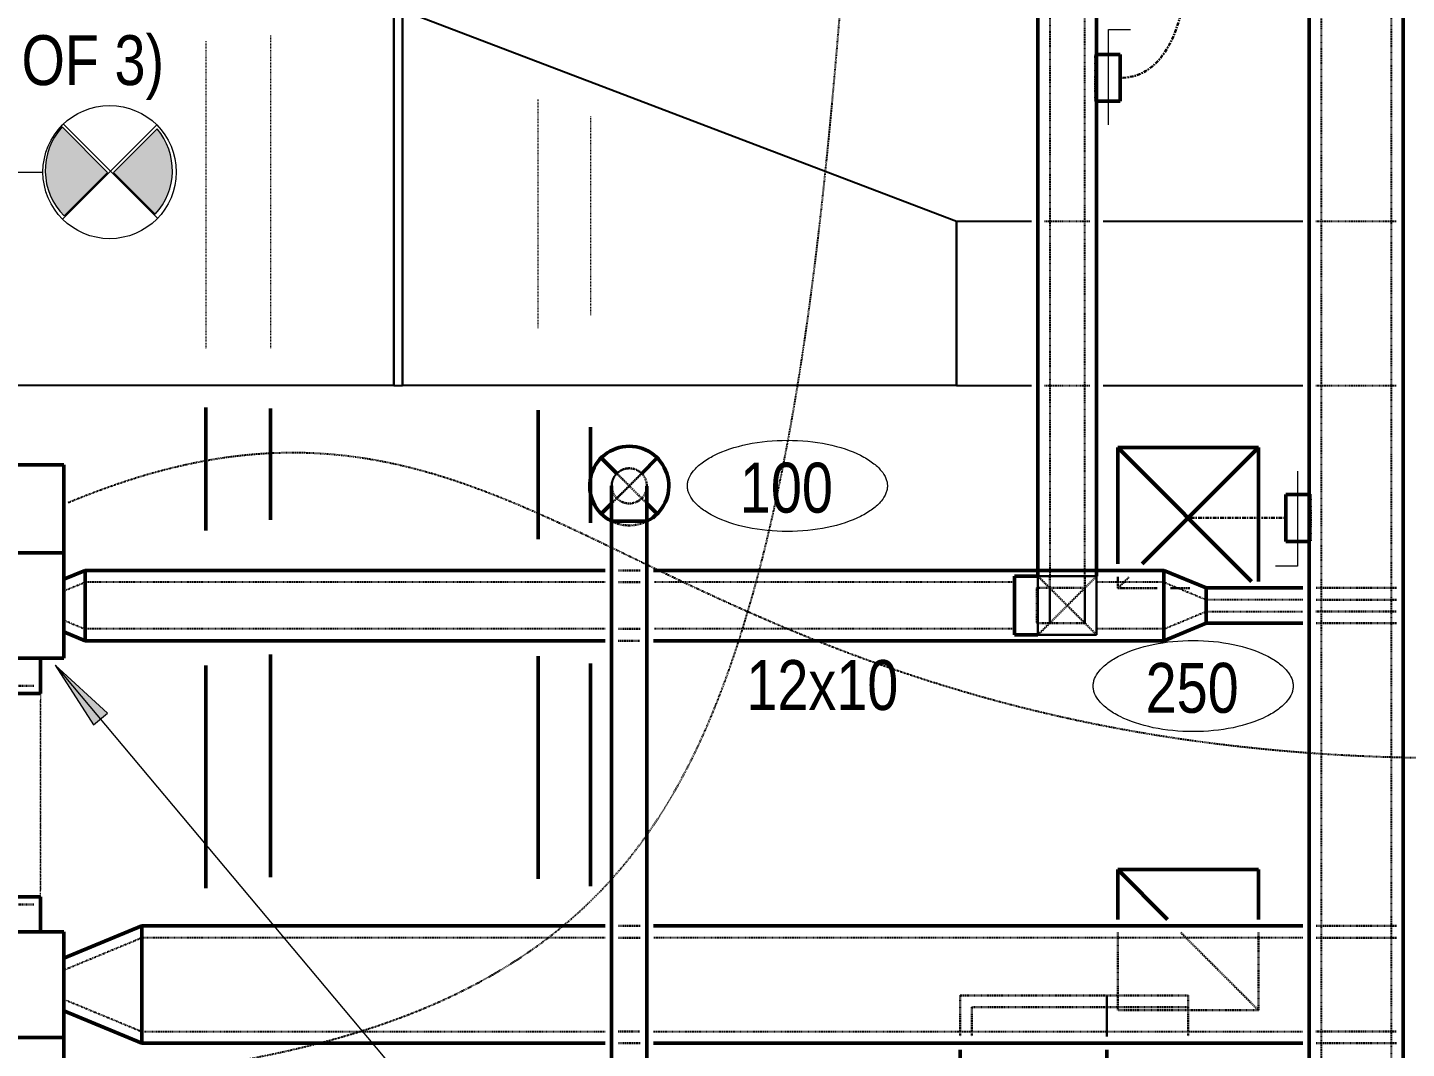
# Model space of a CAD drawing. Header units: inches. Extents: x 12453 to 15257, y -272 to 1517.
# Drawn here: x 13967.9 to 14203.1, y 492.3 to 666.5 of the extents above; entities that cross this region are included whole.
import ezdxf

# ---------------------------------------------------------------- set-up
doc = ezdxf.new("R2010")
doc.units = ezdxf.units.IN
doc.header["$MEASUREMENT"] = 0
for name, pattern in [('_ Hidden  _below_ behind_ beyond_', [0.09375, 0.0625, -0.03125]), ('Center', [1.2499999999999996, 0.2499999999999999, -0.1874999999999999, 0.625, -0.1874999999999999]), ('Dash', [0.25, 0.125, -0.125]), ('Hidden 1_16_', [0.09374999999999999, 0.06249999999999999, -0.03124999999999999]), ('Hidden 1_32_', [0.0625, 0.03125, -0.03125])]:
    doc.linetypes.add(name, pattern=pattern)
for name, color, linetype, lineweight in [('A-ANNO-NOTE', 131, 'Continuous', 20), ('A-DETL', 90, 'Continuous', 9), ('A-DETL-DEMO', 6, 'Continuous', 18), ('A-DETL-HDLN', 90, 'Dash', 9), ('G-ANNO-TEXT', 231, 'Continuous', 9), ('M-EQPM', 50, 'Continuous', 18), ('M-EQPM-HDLN', 50, 'Continuous', 18), ('M-EQPM-IDEN', 50, 'Continuous', 20), ('M-HVAC-CDFF', 50, 'Continuous', 50), ('M-HVAC-CDFF-IDEN', 2, 'Continuous', 20), ('M-HVAC-DUCT', 70, 'Continuous', 18), ('M-HVAC-DUCT-ANNO', 70, 'Continuous', 18), ('M-HVAC-DUCT-CNTR', 70, 'Continuous', 18), ('M-HVAC-DUCT-IDEN', 70, 'Continuous', 20)]:
    doc.layers.add(name, color=color, linetype=linetype, lineweight=lineweight)
doc.styles.add('Swis721 BT', font='swiss.ttf', dxfattribs={"width": 0.8, "height": 8.514637904468403})

# ---------------------------------------------------------------- blocks, each defined once
blk = doc.blocks.new('Rectangular Length Eccentric Transition - DTL - Standard-2772973-3RD FLOOR PLAN - NEW')
at = {"layer": 'M-HVAC-DUCT', "lineweight": 25}
for p, q in [((3.082584643272775e-13, -32.00000000000026), (3.082584643272775e-13, 31.99999999999969)), ((3.084199562408684e-13, 31.9999999999997), (1.500000000000309, 31.9999999999997)), ((1.500000000000309, 31.9999999999997), (1.500000000000309, -32.00000000000026)), ((1.499999999999978, 31.99999999999978), (95.96875000000021, -3.999999999999639)), ((1.500000000000383, -32.00000000000014), (1.499999999999978, 31.99999999999978)), ((95.9687500000003, -32.00000000000021), (95.9687500000003, -4.000000000000193)), ((95.9687500000003, -4.00000000000019), (96.00000000000028, -4.00000000000019)), ((95.9687500000002, -3.999999999999644), (95.96875000000038, -31.99999999999968)), ((96.00000000000028, -4.00000000000019), (96.00000000000028, -32.0000000000002)), ((3.084199562408684e-13, -32.00000000000026), (1.500000000000309, -32.00000000000026)), ((95.96875000000038, -31.99999999999968), (1.500000000000383, -32.00000000000014)), ((95.9687500000003, -32.00000000000021), (96.00000000000028, -32.00000000000021))]:
    blk.add_line(p, q, dxfattribs=at)
blk = doc.blocks.new('Rectangular Transition - Angle - 45 Degree-V188-3RD FLOOR PLAN - NEW')
at = {"layer": 'M-HVAC-DUCT', "lineweight": 50}
for p, q in [((2.979831821830342e-13, 4.499999999999701), (13.27817459305234, 9.999999999999977)), ((13.27817459305234, 9.999999999999973), (13.27817459305234, -10.00000000000005)), ((13.27817459305234, -10.00000000000005), (2.98427949019242e-13, -4.500000000000298))]:
    blk.add_line(p, q, dxfattribs=at)
blk = doc.blocks.new('Rectangular Transition - Angle - 45 Degree-3186422-3RD FLOOR PLAN - NEW')
at = {"layer": 'M-HVAC-DUCT', "lineweight": 50}
for p, q in [((2.979831821830342e-13, 4.499999999999701), (3.621320343559946, 5.999999999999738)), ((3.621320343559946, 5.999999999999738), (3.621320343559946, -6.000000000000276)), ((3.621320343559947, -6.000000000000276), (2.977618152044669e-13, -4.500000000000298))]:
    blk.add_line(p, q, dxfattribs=at)
blk = doc.blocks.new('Rectangular Transition - Angle - 45 Degree-3186621-3RD FLOOR PLAN - NEW')
at = {"layer": 'M-HVAC-DUCT', "lineweight": 50}
for p, q in [((2.979831821830342e-13, 5.999999999999702), (7.242640687119593, 2.999999999999973)), ((2.979831821830342e-13, -6.0000000000003), (2.979831821830342e-13, 5.999999999999701)), ((7.242640687119593, 2.999999999999973), (7.242640687119593, -3.000000000000042)), ((7.242640687119591, -3.000000000000042), (2.98427949019242e-13, -6.000000000000298))]:
    blk.add_line(p, q, dxfattribs=at)
blk = doc.blocks.new('Return Diffuser - Rectangular Outlet _PAR_ - PAR-8x8_24x24-V142-3RD FLOOR PLAN - NEW')
at = {"layer": 'A-DETL-DEMO', "linetype": 'Hidden 1_16_', "lineweight": 30}
for p, q in [((12.00000000000039, 11.99999999999992), (-1.257763643264339, 11.99999999999992)), ((12.00000000000039, -12.00000000000043), (12.00000000000039, 11.99999999999992)), ((-1.257763643264358, 1.257763643264331), (12.0000000000003, -12.00000000000043)), ((-1.25776364326434, -12.00000000000043), (12.00000000000039, -12.00000000000043))]:
    blk.add_line(p, q, dxfattribs=at)
at = {"layer": 'M-HVAC-CDFF'}
for p, q in [((-3.507763643264155, 11.99999999999992), (-11.99999999999975, 11.99999999999992)), ((-11.99999999999975, 11.99999999999992), (-11.99999999999975, -12.00000000000043)), ((-11.99999999999971, 11.99999999999976), (-3.507763643264156, 3.507763643264147)), ((-11.99999999999975, -12.00000000000043), (-3.507763643264154, -12.00000000000043))]:
    blk.add_line(p, q, dxfattribs=at)
blk = doc.blocks.new('Supply Diffuser _OMNI_ - 8_ RD INLET _24x24_-V153-3RD FLOOR PLAN - NEW')
at = {"layer": 'A-DETL-DEMO', "linetype": 'Hidden 1_16_', "lineweight": 30}
for p, q in [((12.0000000000003, 11.99999999999967), (10.06848249057418, 11.99999999999967)), ((12.0000000000003, 11.99999999999979), (10.06848249057418, 10.06848249057366)), ((10.06848249057419, 11.99999999999967), (12.0000000000003, 11.99999999999967)), ((12.0000000000003, 5.283950067136749), (12.0000000000003, 11.99999999999967)), ((12.0000000000003, 11.99999999999967), (12.0000000000003, 5.283950067136777)), ((12.0000000000003, 1.613394928576673), (12.0000000000003, 3.033950067136661)), ((12.0000000000003, 3.0339500671367), (12.0000000000003, 1.613394928576714)), ((12.0000000000003, -0.2803692867783111), (12.0000000000003, 1.603187405413191)), ((12.0000000000003, 1.603187405413232), (12.0000000000003, -0.2803692867782618))]:
    blk.add_line(p, q, dxfattribs=at)
at = {"layer": 'M-HVAC-CDFF'}
for p, q in [((7.818482490574383, 11.99999999999967), (-11.99999999999971, 11.99999999999967)), ((-11.99999999999971, 11.99999999999967), (-11.99999999999971, -12.00000000000043)), ((-11.99999999999971, 11.99999999999978), (10.81848249057392, -10.81848249057404)), ((-11.99999999999971, 11.99999999999967), (-11.99999999999971, -12.00000000000033)), ((-11.99999999999971, 11.99999999999967), (7.818482490574383, 11.99999999999967)), ((7.818482490573103, 7.818482490572555), (-11.99999999999971, -12.00000000000043)), ((-11.99999999999971, -12.00000000000043), (10.81848249057391, -12.00000000000043)), ((-11.99999999999971, -12.00000000000033), (10.81848249057391, -12.00000000000033))]:
    blk.add_line(p, q, dxfattribs=at)
blk = doc.blocks.new('Nailor D35SST 3-10 - Nailor D35SST 3-10-3186713-3RD FLOOR PLAN - NEW')
at = {"layer": 'A-DETL-DEMO', "linetype": 'Hidden 1_16_', "lineweight": 30}
for p, q in [((51.00000000000023, 15.37500000000104), (51.00000000000023, -0.375000000000397)), ((51.00000000000023, -2.625000000000237), (51.00000000000023, -18.37500000000039))]:
    blk.add_line(p, q, dxfattribs=at)
at = {"layer": 'M-EQPM', "lineweight": 50}
for p, q in [((-23.99999999999975, -13.50000000000025), (-23.99999999999975, 20.49999999999977)), ((-8.999999999999753, 20.49999999999977), (-23.99999999999975, 20.49999999999977)), ((-8.999999999999753, 20.49999999999977), (-8.999999999999753, -13.50000000000025)), ((9.000000000000245, 20.49999999999967), (-8.999999999999753, 20.49999999999967)), ((-8.999999999999753, 20.49999999999967), (-8.999999999999753, -20.50000000000033)), ((9.000000000000245, -20.50000000000033), (9.000000000000245, 20.49999999999967)), ((15.00000000000028, 16.49999999999968), (9.000000000000274, 16.49999999999968)), ((15.00000000000028, -1.50000000000032), (15.00000000000028, 16.49999999999968)), ((9.000000000000274, -1.50000000000032), (15.00000000000028, -1.50000000000032)), ((15.00000000000025, -1.50000000000032), (9.000000000000243, -1.50000000000032)), ((15.00000000000025, -19.50000000000032), (15.00000000000025, -1.50000000000032)), ((-23.99999999999975, -13.50000000000025), (-8.999999999999753, -13.50000000000025)), ((-8.999999999999753, -20.50000000000033), (9.000000000000245, -20.50000000000033)), ((-5.000000000000226, -20.49999999998681), (-5.000000000000226, -24.49999999998726)), ((4.999999999999885, -24.49999999998726), (4.999999999999885, -20.49999999998681)), ((9.000000000000243, -19.50000000000032), (15.00000000000025, -19.50000000000032)), ((5.000000000000246, -24.50000000000033), (-4.999999999999753, -24.50000000000033))]:
    blk.add_line(p, q, dxfattribs=at)
at = {"layer": 'M-EQPM-HDLN', "linetype": 'Dash', "lineweight": 9}
for p, q in [((15.00000000000028, 16.49999999999968), (48.5487538661617, 16.49999999999968)), ((48.54875386616201, -19.50000000000032), (15.00000000000024, -19.50000000000032))]:
    blk.add_line(p, q, dxfattribs=at)
blk = doc.blocks.new('Round Diffuser _R-OMNI_ - R-OMNI-06-V178-3RD FLOOR PLAN - NEW')
at = {"layer": 'A-DETL-DEMO', "linetype": 'Hidden 1_16_', "lineweight": 30}
for p, q in [((2.998618932068946, 2.998618932068343), (-2.119939275626354, -2.119939275626945)), ((-2.119939275627111, 2.119939275626976), (2.998618932068922, -2.998618932069081))]:
    blk.add_line(p, q, dxfattribs=at)
for radius, start, end in [(6.750000000000687, 359.9999999999996, 26.52815361192785), (6.75000000000069, 333.4718463881096, 359.9999999999994)]:
    blk.add_arc((7.354117315117036e-13, -9.937898164509555e-13), radius, start, end, dxfattribs=at)
at = {"layer": 'M-HVAC-CDFF'}
for p, q in [((-4.772970773008876, 4.772970773008752), (-2.12132034355897, 2.121320343558835)), ((4.772970773009852, 4.772970773009246), (3.000000000000806, 3.000000000000203)), ((-2.121320343558962, -2.121320343559554), (-4.772970773009516, -4.772970773010104)), ((3.000000000000782, -3.000000000000941), (4.772970773010464, -4.772970773010631))]:
    blk.add_line(p, q, dxfattribs=at)
for radius, start, end in [(6.750000000000679, 26.54477969173228, 179.9999999999999), (6.75000000000069, 179.9999999999998, 333.4552203083051)]:
    blk.add_arc((7.354117315117036e-13, -9.937898164509555e-13), radius, start, end, dxfattribs=at)
blk = doc.blocks.new('Nailor D35SST 3-10 - Nailor D35SST 3-10-3185913-3RD FLOOR PLAN - NEW')
at = {"layer": 'A-DETL-DEMO', "linetype": 'Hidden 1_16_', "lineweight": 30}
for p, q in [((51.00000000000023, 2.625000000000836), (51.00000000000023, 18.37500000000043)), ((51.00000000000023, -15.3749999999998), (51.00000000000023, 0.3750000000010764))]:
    blk.add_line(p, q, dxfattribs=at)
at = {"layer": 'M-EQPM', "lineweight": 50}
for p, q in [((-4.999999999999203, 24.49999999998726), (-4.999999999999203, 20.49999999998681)), ((-4.999999999999753, 24.50000000000033), (5.000000000000246, 24.50000000000033)), ((5.000000000000568, 20.49999999998681), (5.000000000000568, 24.49999999998726)), ((9.000000000000245, 20.50000000000033), (-8.999999999999753, 20.50000000000033)), ((-8.999999999999753, 20.50000000000033), (-8.999999999999753, -20.49999999999967)), ((9.000000000000245, -20.49999999999967), (9.000000000000245, 20.50000000000033)), ((15.00000000000025, 19.50000000000032), (9.000000000000243, 19.50000000000032)), ((15.00000000000025, 1.50000000000032), (15.00000000000025, 19.50000000000032)), ((-23.99999999999975, -20.49999999999977), (-23.99999999999975, 13.50000000000025)), ((-8.999999999999753, 13.50000000000025), (-23.99999999999975, 13.50000000000025)), ((-8.999999999999753, 13.50000000000025), (-8.999999999999753, -20.49999999999977)), ((15.00000000000028, 1.50000000000032), (9.000000000000274, 1.50000000000032)), ((9.000000000000243, 1.50000000000032), (15.00000000000025, 1.50000000000032)), ((15.00000000000028, -16.49999999999968), (15.00000000000028, 1.50000000000032)), ((9.000000000000274, -16.49999999999968), (15.00000000000028, -16.49999999999968)), ((-23.99999999999975, -20.49999999999977), (-8.999999999999753, -20.49999999999977)), ((-8.999999999999753, -20.49999999999967), (9.000000000000245, -20.49999999999967))]:
    blk.add_line(p, q, dxfattribs=at)
at = {"layer": 'M-EQPM-HDLN', "linetype": 'Dash', "lineweight": 9}
for p, q in [((48.54875386616201, 19.50000000000032), (15.00000000000024, 19.50000000000032)), ((15.00000000000028, -16.49999999999968), (48.54875386616169, -16.49999999999968))]:
    blk.add_line(p, q, dxfattribs=at)
blk = doc.blocks.new('Rectangular Tap - Beveled - Standard-2798990-3RD FLOOR PLAN - NEW')
at = {"layer": 'A-DETL-DEMO', "linetype": 'Hidden 1_16_', "lineweight": 30}
for p, q in [((14150.22409076476, 572.8541923863573), (14140.22409076476, 572.8541923863573)), ((14140.22409076476, 572.8522392613569), (14140.22409076476, 562.8541923863573)), ((14150.22409076476, 562.8541923863573), (14150.22409076476, 572.8522392613569)), ((14140.22409076476, 562.8541923863573), (14150.22409076476, 562.8541923863573))]:
    blk.add_line(p, q, dxfattribs=at)
at = {"layer": 'M-HVAC-DUCT', "lineweight": 50}
for p, q in [((14140.22409076476, 572.8541923863573), (14136.22409076476, 572.8541923863572)), ((14136.22409076476, 572.8541923863572), (14136.22409076476, 562.8541923863572)), ((14140.22409076476, 562.8541923863573), (14136.22409076476, 562.8541923863572))]:
    blk.add_line(p, q, dxfattribs=at)
blk = doc.blocks.new('Rectangular Elbow - Mitered - Single Thickness Vanes - Standard-3186541-3RD FLOOR PLAN - NEW')
at = {"layer": 'A-DETL-DEMO', "linetype": 'Hidden 1_16_', "lineweight": 30}
for p, q in [((14140.22409076476, 562.8541923863573), (14140.22409076476, 572.8522392613569)), ((14150.22409076476, 572.8522392613569), (14150.22409076476, 562.8541923863573)), ((14150.22409076476, 562.8541923863573), (14140.22409076476, 562.8541923863573))]:
    blk.add_line(p, q, dxfattribs=at)
at = {"layer": 'M-HVAC-DUCT', "lineweight": 50}
for p, q in [((14140.22409076476, 572.8541923863569), (14140.22409076476, 573.8541923863572)), ((14140.22409076476, 573.8541923863572), (14150.22409076476, 573.8541923863572)), ((14150.22409076476, 573.8541923863572), (14150.22409076476, 572.8541923863569))]:
    blk.add_line(p, q, dxfattribs=at)
blk = doc.blocks.new('Round Takeoff - Standard w_ VD-V221-3RD FLOOR PLAN - NEW')
at = {"layer": 'A-DETL-DEMO', "linetype": 'Hidden 1_16_', "lineweight": 30}
for p, q in [((-0.2399999999997817, 4.000000000012732), (3.41060513164848e-13, 4.000000000012732)), ((-0.2399999999996937, 3.999999999999702), (-0.2399999999997071, -3.040999157929865e-13)), ((-0.2399999999996937, -3.066699092490638e-13), (-0.2399999999997071, -4.000000000000414)), ((3.41060513164848e-13, -3.999999999988176), (-0.2399999999997817, -3.999999999988176))]:
    blk.add_line(p, q, dxfattribs=at)
at = {"layer": 'M-HVAC-DUCT'}
for p, q in [((2.003420426543728, 7.999999999999659), (2.003420426543702, -8.250000000000332)), ((2.003420426543702, -8.25000000000033), (5.753420426543704, -8.250000000000343))]:
    blk.add_line(p, q, dxfattribs=at)
at = {"layer": 'M-HVAC-DUCT', "lineweight": 50}
for p, q in [((3.41060513164848e-13, 4.000000000012732), (4.000000000000454, 4.000000000012732)), ((4.000000000000283, -3.221837536606543e-13), (4.000000000000294, 3.999999999999709)), ((4.000000000000283, -4.000000000000406), (4.000000000000294, -3.247537471167313e-13)), ((4.000000000000454, -3.999999999988176), (3.41060513164848e-13, -3.999999999988176))]:
    blk.add_line(p, q, dxfattribs=at)
blk = doc.blocks.new('Round Elbow - 1 D-V232-3RD FLOOR PLAN - NEW')
at = {"layer": 'A-DETL-DEMO', "linetype": 'Hidden 1_16_', "lineweight": 30, "flags": 128}
for points in [[(12916.56178738359, 436.2976748771688), (12916.54481158696, 436.2976748771688), (12916.53742212944, 436.2976748771688), (12916.53707245081, 436.2976748771688)], [(12916.53707245081, 430.2976748771688), (12916.54187181085, 430.2976748771688), (12916.556262213, 430.2976748771688)]]:
    blk.add_lwpolyline(points, dxfattribs=at)
at = {"layer": 'A-DETL-DEMO', "linetype": 'Hidden 1_16_', "lineweight": 30}
for radius, start, end in [(3, 90, 180), (3.000000000000057, 179.9999999999989, 270.0000000000007)]:
    blk.add_arc((12916.5370724508, 433.2976748771684), radius, start, end, dxfattribs=at)
at = {"layer": 'M-HVAC-DUCT', "lineweight": 50}
for p, q in [((12922.5370724508, 436.2976748771685), (12922.5370724508, 433.2976748771684)), ((12922.5370724508, 433.2976748771684), (12922.5370724508, 430.2976748771684))]:
    blk.add_line(p, q, dxfattribs=at)
at = {"layer": 'M-HVAC-DUCT', "lineweight": 50, "flags": 128}
for points in [[(12922.53707245081, 436.2976748771688), (12922.2971364457, 436.2976748771688), (12922.057584287, 436.2976748771688), (12921.81879920708, 436.2976748771688), (12921.58116321113, 436.2976748771688), (12921.34505646604, 436.2976748771688), (12921.11085669225, 436.2976748771688), (12920.87893855943, 436.2976748771688), (12920.64967308712, 436.2976748771688), (12920.42342705116, 436.2976748771688), (12920.20056239696, 436.2976748771688), (12919.98143566042, 436.2976748771688), (12919.76639739757, 436.2976748771688), (12919.55579162375, 436.2976748771688), (12919.34995526329, 436.2976748771688), (12919.14921761044, 436.2976748771688), (12918.95389980264, 436.2976748771688), (12918.7643143067, 436.2976748771688), (12918.58076441898, 436.2976748771688), (12918.40354378015, 436.2976748771688), (12918.23293590542, 436.2976748771688), (12918.06921373099, 436.2976748771688), (12917.91263917742, 436.2976748771688), (12917.7634627306, 436.2976748771688), (12917.62192304101, 436.2976748771688), (12917.48824654197, 436.2976748771688), (12917.36264708736, 436.2976748771688), (12917.2453256095, 436.2976748771688), (12917.13646979776, 436.2976748771688), (12917.03625379818, 436.2976748771688), (12916.94483793501, 436.2976748771688), (12916.86236845412, 436.2976748771688), (12916.78897728908, 436.2976748771688), (12916.72478185011, 436.2976748771688), (12916.6698848362, 436.2976748771688), (12916.62437407088, 436.2976748771688), (12916.58832236167, 436.2976748771688), (12916.56178738359, 436.2976748771688)], [(12916.556262213, 430.2976748771688), (12916.58022063569, 430.2976748771688), (12916.61370875056, 430.2976748771688), (12916.65667298377, 430.2976748771688), (12916.7090446017, 430.2976748771688), (12916.77073982095, 430.2976748771688), (12916.84165994232, 430.2976748771688), (12916.92169150875, 430.2976748771688), (12917.0107064868, 430.2976748771688), (12917.10856247149, 430.2976748771688), (12917.21510291414, 430.2976748771688), (12917.33015737275, 430.2976748771688), (12917.45354178473, 430.2976748771688), (12917.58505876135, 430.2976748771688), (12917.72449790351, 430.2976748771688), (12917.87163613831, 430.2976748771688), (12918.02623807597, 430.2976748771688), (12918.18805638637, 430.2976748771688), (12918.35683219473, 430.2976748771688), (12918.53229549577, 430.2976748771688), (12918.71416558562, 430.2976748771688), (12918.90215151095, 430.2976748771688), (12919.09595253438, 430.2976748771688), (12919.29525861561, 430.2976748771688), (12919.49975090742, 430.2976748771688), (12919.70910226577, 430.2976748771688), (12919.92297777315, 430.2976748771688), (12920.14103527438, 430.2976748771688), (12920.36292592395, 430.2976748771688), (12920.58829474418, 430.2976748771688), (12920.81678119302, 430.2976748771688), (12921.0480197409, 430.2976748771688), (12921.28164045547, 430.2976748771688), (12921.51726959341, 430.2976748771688), (12921.75453019839, 430.2976748771688), (12921.99304270403, 430.2976748771688), (12922.23242554121, 430.2976748771688), (12922.47229574847, 430.2976748771688), (12922.53707245081, 430.2976748771688)]]:
    blk.add_lwpolyline(points, dxfattribs=at)
blk = doc.blocks.new('Rectangular Elbow - Mitered - Standard-V202-3RD FLOOR PLAN - NEW')
at = {"layer": 'A-DETL-DEMO', "linetype": 'Hidden 1_16_', "lineweight": 30}
for p, q in [((-12.99999999999975, -12.00000000000033), (-12.99999999999975, -4.986493475250086)), ((11.99999999999967, -12.00000000000033), (11.99999999999967, -4.986493475250099)), ((11.99999999999967, -12.00000000000033), (-12.99999999999975, -12.00000000000033))]:
    blk.add_line(p, q, dxfattribs=at)
at = {"layer": 'M-HVAC-DUCT', "lineweight": 50}
for p, q in [((-12.99999999999975, -2.736493475250289), (-12.99999999999975, 11.99999999999967)), ((-12.99999999999975, 11.99999999999967), (-12.00000000000033, 11.99999999999967)), ((11.99999999999967, 12.99999999999967), (-12.00000000000033, 12.99999999999967)), ((-12.00000000000033, 12.99999999999967), (-12.00000000000033, 11.99999999999967)), ((11.99999999999967, -2.736493475250305), (11.99999999999967, 12.99999999999967))]:
    blk.add_line(p, q, dxfattribs=at)
blk = doc.blocks.new('Diffuser Tag - Diffuser Tag _GPI_ - Airflow Only-1174567-3RD FLOOR PLAN - NEW')
at = {"layer": 'M-HVAC-CDFF-IDEN'}
for points, knots in [([(-0.2733821722393264, 8.234832660405194e-16), (-0.2733821722393264, 0.002120544972881543), (-0.2729835601545574, 0.00647847487141492), (-0.2703405630587479, 0.01531469710434119), (-0.2634260964460383, 0.02693955562540351), (-0.248144382122115, 0.04138758304565707), (-0.219066139123674, 0.05918199625253466), (-0.1685048339180955, 0.07621826088950157), (-0.09564779723932655, 0.0834729008052498), (-0.02279076056055762, 0.07621826088950127), (0.02777054464502081, 0.05918199625253412), (0.05684878764346215, 0.04138758304565641), (0.07213050196738555, 0.02693955562540276), (0.07904496858009517, 0.01531469710434035), (0.0816879656759046, 0.006478474871414024), (0.08208657776067356, 0.00212054497288066), (0.0820865777606736, -5.985621849243556e-17)], [-2.186510674934082e-15, -2.186510674934082e-15, -2.186510674934082e-15, -2.186510674934082e-15, 0.09817477042467884, 0.1963495408493599, 0.3926990816987219, 0.589048622548084, 0.7853981633974461, 1.17809724509617, 1.570796326794894, 1.963495408493618, 2.356194490192343, 2.552544031041704, 2.748893571891067, 2.945243112740429, 3.04341788316511, 3.141592653589791, 3.141592653589791, 3.141592653589791, 3.141592653589791]), ([(0.0820865777606736, -3.244976466198412e-18), (0.0820865777606736, -0.002120544972880719), (0.08168796567590463, -0.0064784748714141), (0.07904496858009527, -0.01531469710434032), (0.07213050196738575, -0.02693955562540273), (0.05684878764346234, -0.04138758304565628), (0.02777054464502117, -0.05918199625253387), (-0.02279076056055731, -0.07621826088950084), (-0.09564779723932616, -0.08347290080524901), (-0.1685048339180951, -0.07621826088950065), (-0.2190661391236737, -0.0591819962525334), (-0.248144382122115, -0.04138758304565567), (-0.2634260964460383, -0.02693955562540207), (-0.270340563058748, -0.01531469710433957), (-0.2729835601545574, -0.006478474871413342), (-0.2733821722393264, -0.002120544972879948), (-0.2733821722393264, 7.731000999696823e-16)], [3.14159265358979, 3.14159265358979, 3.14159265358979, 3.14159265358979, 3.239767424014471, 3.337942194439152, 3.534291735288514, 3.730641276137876, 3.926990816987239, 4.319689898685963, 4.712388980384687, 5.105088062083411, 5.497787143782135, 5.694136684631498, 5.89048622548086, 6.086835766330221, 6.185010536754902, 6.283185307179584, 6.283185307179584, 6.283185307179584, 6.283185307179584])]:
    blk.add_open_spline(points, degree=3, knots=knots, dxfattribs=at)
blk = doc.blocks.new('Point of Connection - Point of Connection - _GPI_-746426-3RD FLOOR PLAN - NEW')
at = {"layer": 'A-ANNO-NOTE', "lineweight": 9}
h = blk.add_hatch(color=256, dxfattribs=at)
edge = h.paths.add_edge_path(flags=0)
edge.add_arc((-0.002280299266980333, 0.004650984430885837), 0.1145497240274478, 137.6645063476148, 224.8464373478384, ccw=False)
edge.add_line((-0.08695706292251913, 0.08179685257421848), (-0.006262837864139767, 0.001102627515838714))
edge.add_line((-0.006262837864139766, 0.00110262751583871), (-0.08349598583011647, -0.07613052045013786))
h = blk.add_hatch(color=256, dxfattribs=at)
edge = h.paths.add_edge_path(flags=0)
edge.add_line((0.07871055801337995, -0.07328055057716999), (0.004327379920371133, 0.0011026275158387))
edge.add_line((0.004327379920371121, 0.0011026275158387), (0.08177458262271144, 0.07854983021817939))
edge.add_arc((-0.005508123295087922, 0.004365138249880495), 0.1145497240274478, -42.674609157798386, 40.36239929141709, ccw=False)
at = {"layer": 'A-ANNO-NOTE'}
for p, q in [((-0.006262837864139766, 0.00110262751583871), (-0.08695706292251913, 0.08179685257421848)), ((-0.08622730235600952, -0.08204120768564219), (0.08121650285044459, 0.08540259752081159)), ((0.08274005169439434, -0.08048941496779564), (-0.08467550963816298, 0.08692614636476134)), ((0.08177458262271144, 0.07854983021817939), (0.004327379920371121, 0.0011026275158387)), ((-0.08349598583011647, -0.07613052045013786), (-0.006262837864139766, 0.00110262751583871)), ((0.004327379920371132, 0.0011026275158387), (0.07871055801337995, -0.07328055057716999))]:
    blk.add_line(p, q, dxfattribs=at)
blk.add_circle((-0.002505399752782466, 0.001680694917584698), 0.118400650129163, dxfattribs=at)
for centre, start, end in [((-0.002280299266980333, 0.004650984430885837), 137.6645063476145, 224.846437347838), ((-0.005508123295087922, 0.004365138249880495), 317.3253908422012, 40.36239929141682)]:
    blk.add_arc(centre, 0.1145497240274478, start, end, dxfattribs=at)

msp = doc.modelspace()

# ---------------------------------------------------------------- hatches: boundary and pattern name
at = {"layer": 'M-EQPM-IDEN'}
msp.add_hatch(color=256, dxfattribs=at).paths.add_polyline_path([(13972.58046905358, 557.6862675397565), (13979.08367278071, 547.4782214965205), (13981.50411821651, 549.5092052094107)], flags=0)

# ---------------------------------------------------------------- linework, layer by layer
at = {"layer": 'A-ANNO-NOTE'}
msp.add_line((13961.74137238162, 641.8156560540848), (13970.49405675841, 641.8156560540843), dxfattribs=at)
at = {"layer": 'A-DETL', "lineweight": 50}
for p, q in [((13998.28484525482, 601.6423890733112), (13998.28484525482, 580.6423890733112)), ((14009.28484525482, 601.4876510141364), (14009.28484525482, 582.4876510141364)), ((14054.98739863918, 579.1979644486084), (14054.98739863918, 601.1979644486084)), ((14063.89695079325, 598.2818935894716), (14063.89695079325, 581.9866672375285)), ((13998.28484525482, 557.6423890733113), (13998.28484525482, 519.6423890733113)), ((14009.28484525482, 559.4876510141364), (14009.28484525482, 521.4876510141364)), ((14054.98739863918, 521.1979644486084), (14054.98739863918, 559.1979644486084)), ((14063.89695079325, 557.9866672375286), (14063.89695079325, 519.9866672375286))]:
    msp.add_line(p, q, dxfattribs=at)
at = {"layer": 'A-DETL', "linetype": '_ Hidden  _below_ behind_ beyond_', "lineweight": 25}
for points, knots in [([(13974.0522031973, 486.6804385201964), (14051.47895029305, 491.81060388035), (14106.4775467884, 554.6146010688955), (14107.28434217978, 775.5585526409197), (14139.14104386718, 952.4473398233608), (14139.46753075383, 1041.857001360058)], [0, 0, 0, 0, 10.74350628511059, 24.35940078779797, 38.14202299338548, 38.14202299338548, 38.14202299338548, 38.14202299338548]), ([(14330.39787125362, 556.9794983181799), (14192.96791709564, 525.3419045765907), (14079.25472756364, 566.8107605653304), (14019.63141239208, 604.1194654363342), (13974.78741905436, 585.3736617561298)], [0, 0, 0, 0, 8.617550327900558, 14.83906608532109, 14.83906608532109, 14.83906608532109, 14.83906608532109])]:
    msp.add_open_spline(points, degree=3, knots=knots, dxfattribs=at)
at = {"layer": 'A-DETL-DEMO', "linetype": 'Hidden 1_16_', "lineweight": 25}
for p, q in [((14141.34909076476, 633.4192682174773), (14149.09909076476, 633.4192682174773)), ((14187.63582441526, 633.4192682174771), (14201.38582441526, 633.4192682174771)), ((14141.34909076476, 605.4192682174773), (14149.09909076476, 605.4192682174773)), ((14187.63582441526, 605.4192682174772), (14201.38582441526, 605.4192682174772))]:
    msp.add_line(p, q, dxfattribs=at)
at = {"layer": 'A-DETL-DEMO', "linetype": 'Hidden 1_16_', "lineweight": 30}
for p, q in [((14072.37629805829, 573.854192386357), (14068.62629805829, 573.854192386357)), ((14072.37629805829, 571.854192386357), (14068.62629805829, 571.854192386357)), ((14142.22409076476, 564.8541923863572), (14142.22409076476, 572.8522392613568)), ((14148.22409076476, 572.8522392613569), (14148.22409076476, 564.8541923863572)), ((14140.22547183269, 570.8541923863572), (14148.22409076476, 570.8541923863572)), ((14142.22409076476, 570.8541923863572), (14142.22409076476, 564.8541923863572)), ((14148.22409076476, 564.8541923863572), (14148.22409076476, 570.8541923863572)), ((14201.38582441526, 570.8541923863571), (14187.63582441526, 570.8541923863571)), ((14201.38582441526, 568.8541923863571), (14187.63582441526, 568.8541923863571)), ((14187.63582441526, 566.8541923863571), (14201.38582441526, 566.8541923863571)), ((14148.22409076476, 564.8541923863572), (14140.22547183269, 564.8541923863572)), ((14148.22409076476, 564.8541923863572), (14142.22409076476, 564.8541923863572)), ((14201.38582441526, 564.8541923863571), (14187.63582441526, 564.8541923863571)), ((14072.37629805829, 563.854192386357), (14068.62629805829, 563.854192386357)), ((14068.62629805829, 561.854192386357), (14072.37629805829, 561.854192386357)), ((14072.37629805829, 513.1804385201964), (14068.62629805829, 513.1804385201964)), ((14201.38582441526, 513.1804385201963), (14187.63582441526, 513.1804385201963)), ((14072.37629805829, 511.1804385201964), (14068.62629805829, 511.1804385201964)), ((14201.38582441526, 511.1804385201962), (14187.63582441526, 511.1804385201962)), ((14151.94161754473, 494.3054385201966), (14151.94161754473, 501.3189450449471)), ((14165.83991491013, 501.3189450449466), (14151.94161754473, 501.3189450449471)), ((14165.83991491013, 501.3189450449466), (14165.83991491013, 494.3054385201964)), ((14165.83991491013, 499.3189450449467), (14128.94161754473, 499.3189450449468)), ((14128.94161754473, 499.3189450449468), (14128.94161754473, 494.3054385201964)), ((14151.94161754473, 494.3054385201966), (14151.94161754473, 499.3189450449471)), ((14151.94161754473, 494.3054385201964), (14151.94161754473, 499.3189450449467)), ((14165.83991491013, 499.3189450449467), (14165.83991491013, 494.3054385201966)), ((14068.62629805829, 495.1804385201964), (14072.37629805829, 495.1804385201964)), ((14187.63582441526, 495.1804385201963), (14201.38582441526, 495.1804385201963)), ((14072.37629805829, 493.1804385201964), (14068.62629805829, 493.1804385201964)), ((14201.38582441526, 493.1804385201962), (14187.63582441526, 493.1804385201962))]:
    msp.add_line(p, q, dxfattribs=at)
at = {"layer": 'A-DETL-HDLN'}
for p, q in [((13998.28484525482, 664.1423890733147), (13998.28484525482, 611.6423890733112)), ((14009.28484525482, 665.142389073311), (14009.28484525482, 611.6423890733112)), ((14054.98739863918, 615.1979644486084), (14054.98739863918, 654.2810754412517)), ((14063.89695079325, 651.2818935894717), (14063.89695079325, 617.2818935894717))]:
    msp.add_line(p, q, dxfattribs=at)
at = {"layer": 'M-EQPM-IDEN'}
for p, q in [((13972.58046905358, 557.6862675397565), (13979.08367278071, 547.4782214965205)), ((13981.50411821651, 549.5092052094107), (13972.58046905358, 557.6862675397565)), ((13972.58046905358, 557.6862675397565), (14070.65330763771, 440.8069676123187)), ((13979.08367278071, 547.4782214965205), (13981.50411821651, 549.5092052094107))]:
    msp.add_line(p, q, dxfattribs=at)
at = {"layer": 'M-HVAC-DUCT', "linetype": 'Hidden 1_32_', "lineweight": 25}
for p, q in [((14188.51082441526, 977.3688432328636), (14188.51082441526, 305.368843232864)), ((14142.22409076476, 883.0699648807858), (14142.22409076476, 572.8541923863569)), ((14148.22409076476, 572.8541923863569), (14148.22409076476, 883.0699648807858)), ((14200.51082441526, 317.368843232864), (14200.51082441526, 791.3688432328636)), ((13974.0522031973, 570.3541923863573), (13977.67352354086, 571.8541923863573)), ((14066.37629805829, 571.854192386357), (13977.67352354086, 571.8541923863573)), ((14136.22409076476, 571.8541923863569), (14074.62629805829, 571.854192386357)), ((14161.680964843, 571.8541923863568), (14150.22409076476, 571.8541923863568)), ((14161.680964843, 571.8541923863568), (14168.92360553012, 568.8541923863571)), ((14139.98409076476, 570.8541923863572), (14140.22409076476, 570.8541923863572)), ((14139.98409076476, 570.8541923863572), (14139.98409076476, 564.8541923863572)), ((14161.680964843, 563.8541923863568), (14168.92360553012, 566.8541923863571)), ((14185.38582441526, 568.8541923863571), (14168.92360553012, 568.8541923863571)), ((14168.92360553012, 566.8541923863571), (14185.38582441526, 566.8541923863571)), ((13974.0522031973, 565.3541923863572), (13977.67352354086, 563.8541923863572)), ((14140.22409076476, 564.8541923863572), (14139.98409076476, 564.8541923863572)), ((14066.37629805829, 563.854192386357), (13977.67352354086, 563.8541923863572)), ((14136.22409076476, 563.8541923863568), (14074.62629805829, 563.854192386357)), ((14161.680964843, 563.8541923863568), (14150.22409076476, 563.8541923863568)), ((13974.0522031973, 505.6804385201963), (13987.33037779035, 511.1804385201966)), ((14066.37629805829, 511.1804385201964), (13987.33037779035, 511.1804385201964)), ((14185.38582441526, 511.1804385201962), (14074.62629805829, 511.1804385201964)), ((13974.0522031973, 500.6804385201962), (13987.33037779035, 495.1804385201965)), ((13987.33037779035, 495.1804385201965), (14066.37629805829, 495.1804385201964)), ((14074.62629805829, 495.1804385201964), (14185.38582441526, 495.1804385201963))]:
    msp.add_line(p, q, dxfattribs=at)
at = {"layer": 'M-HVAC-DUCT', "lineweight": 50}
for p, q in [((14140.22409076476, 883.0699648807858), (14140.22409076476, 573.8541923863569)), ((14150.22409076476, 883.0699648807858), (14150.22409076476, 573.8541923863569)), ((14186.51082441526, 791.3688432328636), (14186.51082441526, 320.3688432328632)), ((14202.51082441526, 791.3688432328636), (14202.51082441526, 320.3688432328632)), ((14067.5012980583, 582.2722985977952), (14067.5012980583, 470.4896909622697)), ((14067.50129805829, 582.2722985977947), (14073.50129805829, 582.2722985977947)), ((14073.5012980583, 470.4896909622697), (14073.5012980583, 582.2722985977952)), ((13977.67352354086, 561.8541923863572), (13977.67352354086, 573.8541923863572)), ((14066.37629805829, 573.854192386357), (13977.67352354086, 573.8541923863572)), ((14161.680964843, 573.8541923863568), (14074.62629805829, 573.854192386357)), ((14136.22409076476, 562.8541923863572), (14136.22409076476, 572.8541923863572)), ((14161.680964843, 573.8541923863568), (14161.680964843, 561.8541923863568)), ((14168.92360553012, 564.8541923863571), (14168.92360553012, 570.8541923863571)), ((14185.38582441526, 570.8541923863571), (14168.92360553012, 570.8541923863571)), ((14185.38582441526, 564.8541923863571), (14168.92360553012, 564.8541923863571)), ((13977.67352354086, 561.8541923863572), (14066.37629805829, 561.854192386357)), ((14074.62629805829, 561.854192386357), (14161.680964843, 561.8541923863568)), ((13987.33037779035, 493.1804385201964), (13987.33037779035, 513.1804385201964)), ((14066.37629805829, 513.1804385201964), (13987.33037779035, 513.1804385201965)), ((14185.38582441526, 513.1804385201963), (14074.62629805829, 513.1804385201964)), ((14066.37629805829, 493.1804385201964), (13987.33037779035, 493.1804385201964)), ((14185.38582441526, 493.1804385201962), (14074.62629805829, 493.1804385201964))]:
    msp.add_line(p, q, dxfattribs=at)
at = {"layer": 'M-HVAC-DUCT', "lineweight": 25}
for p, q in [((14030.33392518716, 669.4192682174756), (14030.33392518716, 605.4192682174756)), ((14126.30267518717, 605.4192682174773), (14126.30267518717, 633.4192682174775)), ((14126.30267518717, 633.4192682174775), (14139.09909076476, 633.4192682174773)), ((14151.34909076476, 633.4192682174773), (14185.38582441526, 633.4192682174771)), ((14030.33392518716, 605.4192682174756), (13873.09962157821, 605.4192682174757)), ((14126.30267518717, 605.4192682174775), (14139.09909076476, 605.4192682174773)), ((14151.34909076476, 605.4192682174773), (14185.38582441526, 605.4192682174772))]:
    msp.add_line(p, q, dxfattribs=at)
at = {"layer": 'M-HVAC-DUCT-ANNO', "linetype": 'Hidden 1_16_', "lineweight": 30}
for p, q in [((14068.37997771473, 590.3936189413544), (14072.62261840185, 586.150978254235)), ((14072.62261840185, 590.3936189413544), (14068.37997771473, 586.150978254235)), ((14140.22409076476, 562.854192386357), (14150.22409076476, 572.854192386357)), ((14150.22409076476, 562.854192386357), (14140.22409076477, 572.854192386357)), ((14140.22409076476, 562.854192386357), (14140.22409076476, 572.854192386357)), ((14140.22409076476, 572.8541923863569), (14150.22409076476, 572.8541923863569)), ((14150.22409076476, 572.8541923863569), (14150.22409076476, 562.8541923863569)), ((14150.22409076476, 562.854192386357), (14140.22409076477, 562.854192386357))]:
    msp.add_line(p, q, dxfattribs=at)
for start, end in [(0, 180), (180, 0)]:
    msp.add_arc((14070.50129805829, 588.2722985977947), 3, start, end, dxfattribs=at)
at = {"layer": 'M-HVAC-DUCT-CNTR', "linetype": 'Center', "lineweight": 30}
for points in [[(14154.22409076476, 657.8918218346441), (14166.06115384834, 657.8918218346441), (14165.83991491013, 678.7976748769321), (14165.83991491013, 678.7976748769321)], [(14165.83991491013, 582.7976748769302), (14165.83991491013, 582.7976748769302), (14172.14538116629, 582.7976748769281), (14182.51082441526, 582.7976748769281)]]:
    msp.add_open_spline(points, degree=3, dxfattribs=at)

# ---------------------------------------------------------------- block references
at = {"layer": 'A-ANNO-NOTE', "xscale": 96, "yscale": 96, "zscale": 96}
msp.add_blockref('Point of Connection - Point of Connection - _GPI_-746426-3RD FLOOR PLAN - NEW', (13982.10103754708, 641.6543093419966), dxfattribs=at)
at = {"layer": 'M-EQPM', "linetype": 'Hidden 1_16_', "lineweight": 30}
for name, p, rotation in [('Nailor D35SST 3-10 - Nailor D35SST 3-10-3186713-3RD FLOOR PLAN - NEW', (13953.5522031973, 567.8541923863581), 269.9999999999997), ('Nailor D35SST 3-10 - Nailor D35SST 3-10-3185913-3RD FLOOR PLAN - NEW', (13953.5522031973, 503.180438520196), 89.9999999999999)]:
    msp.add_blockref(name, p, dxfattribs=dict(at, rotation=rotation))
at = {"layer": 'M-HVAC-CDFF', "linetype": 'Hidden 1_16_', "lineweight": 30, "extrusion": (0, 0, -1)}
for name, p, rotation in [('Round Diffuser _R-OMNI_ - R-OMNI-06-V178-3RD FLOOR PLAN - NEW', (-14070.50129805829, 588.2722985977954), 270.0000000000008), ('Supply Diffuser _OMNI_ - 8_ RD INLET _24x24_-V153-3RD FLOOR PLAN - NEW', (-14165.83991491013, 582.7976748769308), 270.0000000000008), ('Return Diffuser - Rectangular Outlet _PAR_ - PAR-8x8_24x24-V142-3RD FLOOR PLAN - NEW', (-14165.83991491013, 510.797674876932), 270.0000000000001)]:
    msp.add_blockref(name, p, dxfattribs=dict(at, rotation=rotation))
at = {"layer": 'M-HVAC-CDFF-IDEN', "xscale": 95.99999999999994, "yscale": 95.99999999999994, "zscale": 95.99999999999994}
for p in [(14106.65784327152, 588.2722985977944), (14175.87853485956, 554.1194269259557)]:
    msp.add_blockref('Diffuser Tag - Diffuser Tag _GPI_ - Airflow Only-1174567-3RD FLOOR PLAN - NEW', p, dxfattribs=at)
at = {"layer": 'M-HVAC-DUCT', "lineweight": 25}
msp.add_blockref('Rectangular Length Eccentric Transition - DTL - Standard-2772973-3RD FLOOR PLAN - NEW', (14030.33392518716, 637.4192682174762), dxfattribs=at)
at = {"layer": 'M-HVAC-DUCT', "linetype": 'Hidden 1_16_', "lineweight": 30, "extrusion": (0, 0, -1), "rotation": 180}
msp.add_blockref('Round Takeoff - Standard w_ VD-V221-3RD FLOOR PLAN - NEW', (-14150.22409076476, 657.891821834643), dxfattribs=at)
at = {"layer": 'M-HVAC-DUCT', "linetype": 'Hidden 1_16_', "lineweight": 30}
for name, p, rotation in [('Round Elbow - 1 D-V232-3RD FLOOR PLAN - NEW', (13637.20362318112, 13504.8093710486), 270), ('Rectangular Elbow - Mitered - Standard-V202-3RD FLOOR PLAN - NEW', (14138.94161754473, 489.3189450449464), 180)]:
    msp.add_blockref(name, p, dxfattribs=dict(at, rotation=rotation))
at = {"layer": 'M-HVAC-DUCT', "linetype": 'Hidden 1_16_', "lineweight": 30, "extrusion": (0, 0, -1)}
msp.add_blockref('Round Takeoff - Standard w_ VD-V221-3RD FLOOR PLAN - NEW', (-14186.51082441526, 582.7976748769305), dxfattribs=at)
at = {"layer": 'M-HVAC-DUCT', "lineweight": 50}
for name, p in [('Rectangular Transition - Angle - 45 Degree-3186422-3RD FLOOR PLAN - NEW', (13974.0522031973, 567.8541923863579)), ('Rectangular Transition - Angle - 45 Degree-3186621-3RD FLOOR PLAN - NEW', (14161.680964843, 567.8541923863575)), ('Rectangular Transition - Angle - 45 Degree-V188-3RD FLOOR PLAN - NEW', (13974.0522031973, 503.1804385201968))]:
    msp.add_blockref(name, p, dxfattribs=at)
at = {"layer": 'M-HVAC-DUCT', "linetype": 'Hidden 1_16_', "lineweight": 30}
for name in ['Rectangular Tap - Beveled - Standard-2798990-3RD FLOOR PLAN - NEW', 'Rectangular Elbow - Mitered - Single Thickness Vanes - Standard-3186541-3RD FLOOR PLAN - NEW']:
    msp.add_blockref(name, (0, 0), dxfattribs=at)

# ---------------------------------------------------------------- texts
at = {"layer": 'G-ANNO-TEXT', "color": 7, "insert": (13942.51549362248, 665.1663936834717), "char_height": 8.514637904468412, "width": 55.944, "attachment_point": 1, "line_spacing_factor": 1.006669768884753, "style": 'Swis721 BT'}
msp.add_mtext('(TYP OF 3)', dxfattribs=at)
at = {"layer": 'M-HVAC-CDFF-IDEN', "lineweight": 9, "char_height": 8.514637904468403, "width": 18.79199999999998, "attachment_point": 2, "line_spacing_factor": 1.006669768884753, "style": 'Swis721 BT'}
for s, insert in [('100', (14097.30488335282, 592.2251682032531)), ('250', (14166.52557494086, 558.0722965314145))]:
    msp.add_mtext(s, dxfattribs=dict(at, insert=insert))
at = {"layer": 'M-HVAC-DUCT-IDEN', "lineweight": 9, "insert": (14103.43995414168, 558.5497843222142), "char_height": 8.514637904468403, "width": 30.45599999999997, "attachment_point": 2, "line_spacing_factor": 1.006669768884753, "style": 'Swis721 BT'}
msp.add_mtext('12x10', dxfattribs=at)

doc.saveas('drawing.dxf')
